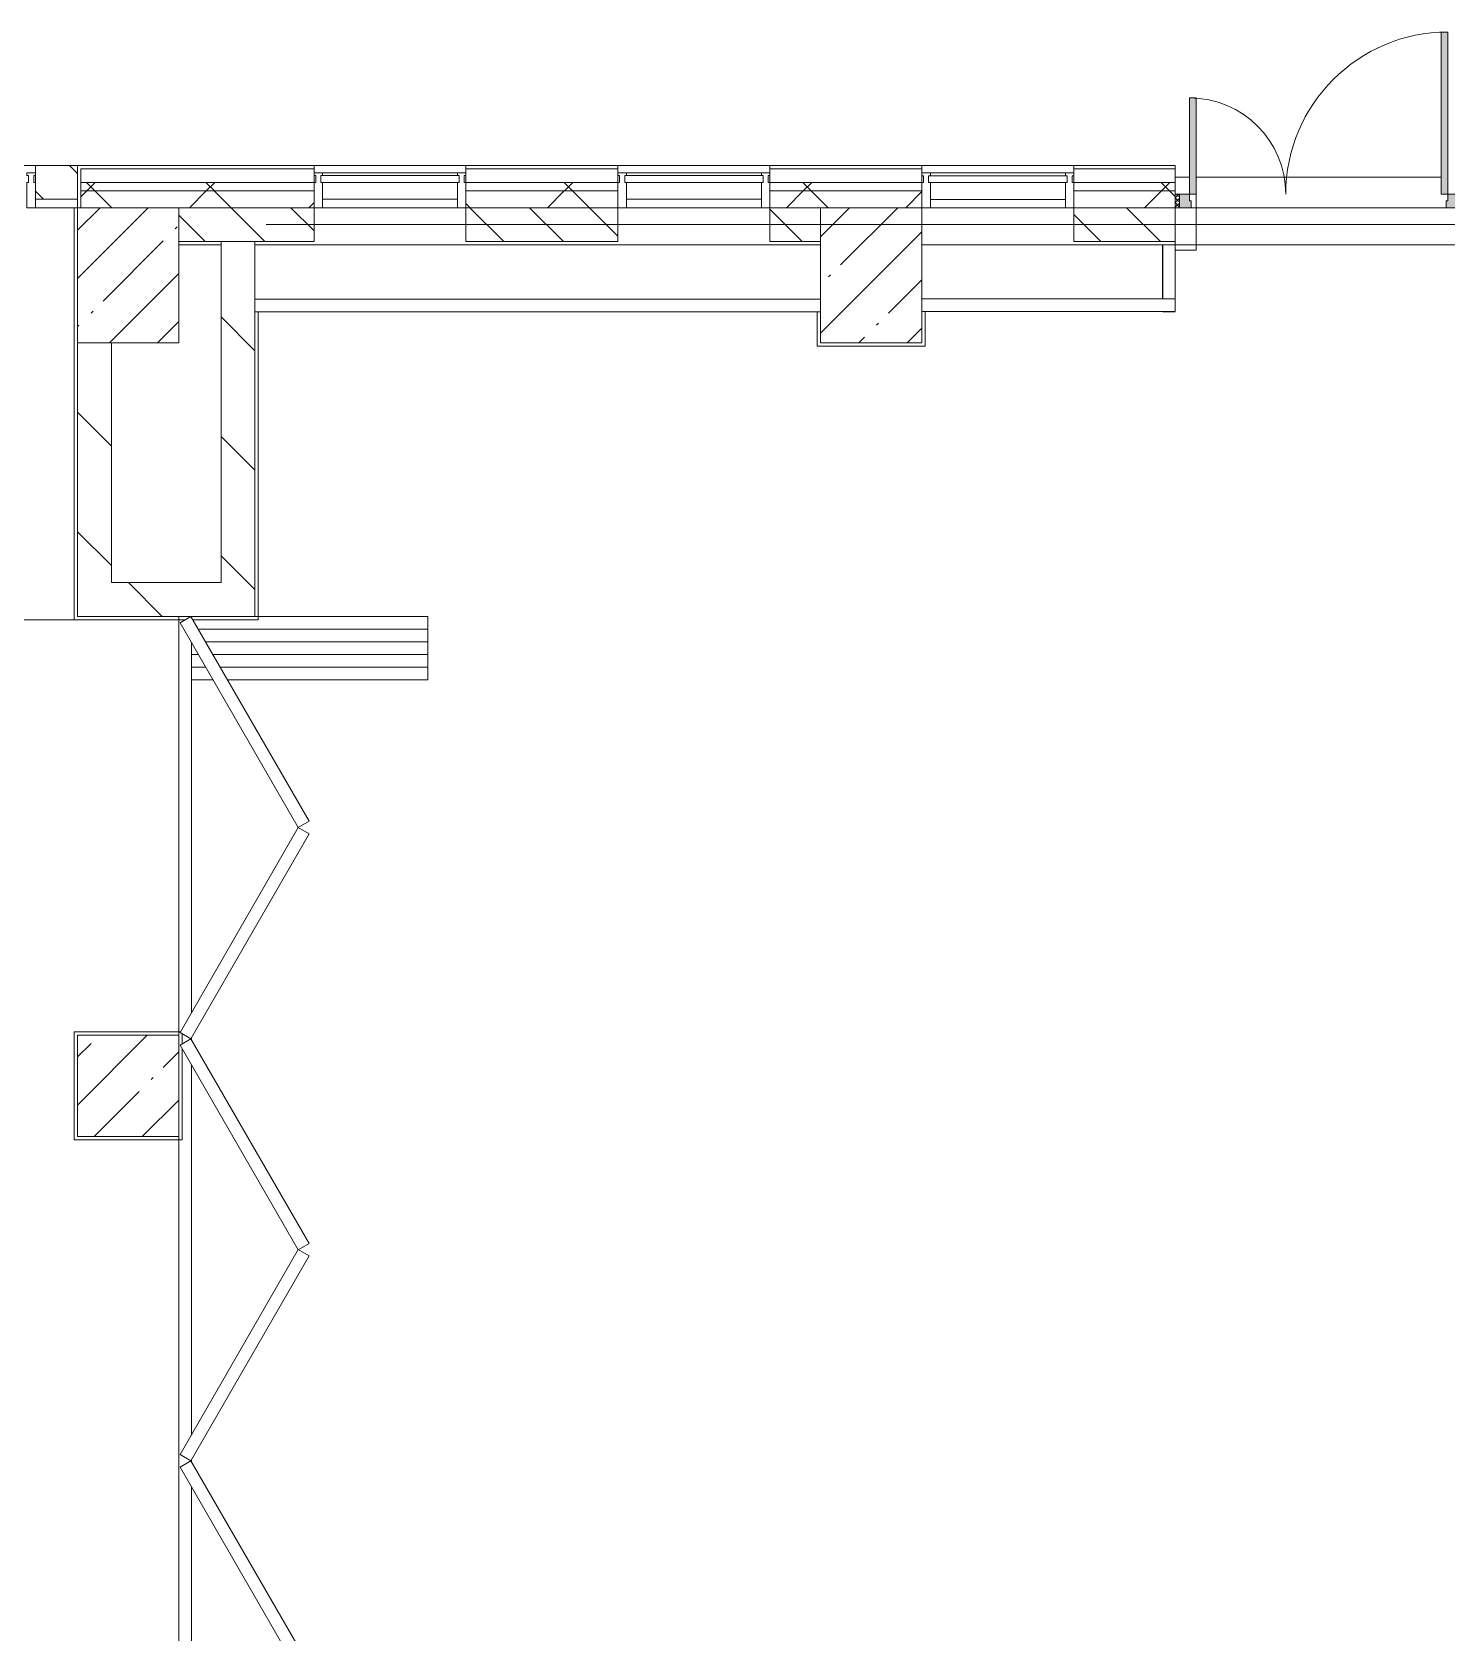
# Model space of a CAD drawing. Header units: millimetres. Extents: x -7229 to 200285, y -8553 to 29000.
# Drawn here: x 13440 to 21820, y 18661 to 28140 of the extents above; entities that cross this region are included whole.
import ezdxf

# ---------------------------------------------------------------- set-up
doc = ezdxf.new("R2010")
doc.units = ezdxf.units.MM
doc.linetypes.add('Осевая', pattern=[15875, 3175, -2381.25, 7937.5, -2381.25])
for name, color, linetype, lineweight, true_color in [('A-DOOR-1', 7, 'Continuous', 5, 0xaaaaaa), ('A-DOOR-2', 7, 'Continuous', 5, 0xe2e2e2), ('A-DOOR-FRAM-2', 7, 'Continuous', 5, 0xaaaaaa), ('A-FLOR-1', 7, 'Continuous', 5, 0xaaaaaa)]:
    doc.layers.add(name, color=color, linetype=linetype, lineweight=lineweight, true_color=true_color)
for name, color, linetype, lineweight in [('A-GLAZ-CURT', 7, 'Continuous', 5), ('A-GLAZ-CWMG', 7, 'Continuous', 5), ('A-WALL', 7, 'Continuous', 5), ('A-WALL-2', 7, 'Continuous', 9), ('I-WALL', 7, 'Continuous', 5), ('S-COLS', 7, 'Continuous', 5), ('Оси', 7, 'Continuous', 9), ('Оси-2', 7, 'Осевая', 9)]:
    doc.layers.add(name, color=color, linetype=linetype, lineweight=lineweight)
pattern_1 = [(135, (0, 0), (-176.7767, -176.7767), [])]
pattern_2 = [(135, (0, 0), (-353.553, -353.553), [])]
pattern_3 = [(45, (0, 0), (-353.5534, 353.5534), []), (135, (0, 0), (-353.5534, -353.5534), [])]

# ---------------------------------------------------------------- blocks, each defined once
blk = doc.blocks.new('BSC_Колонна _Прямоугольная - 600х800-24078684-1_2_2_птичка зашивка')
at = {"layer": 'S-COLS'}
h = blk.add_hatch(dxfattribs=at)
h.set_pattern_fill('FP_6', color=256, style=0, pattern_type=2)
h.set_pattern_definition([(45, (-14010, -26700), (-285.123, 285.123), []), (45, (-13724.88, -26700), (-285.123, 285.123), [504.031, -100.806, 16.764, -84.042])])
h.paths.add_polyline_path([(-147.9, -400), (300, -400), (300, 400), (-300, 400), (-300, -400)])
for p, q in [((300, 400), (-300, 400)), ((-300, 400), (-300, -400)), ((300, -400), (300, 400)), ((-300, -400), (300, -400))]:
    blk.add_line(p, q, dxfattribs=at)
blk = doc.blocks.new('BSC_Колонна _Прямоугольная - 600х600-V6-1_2_2_птичка зашивка')
at = {"layer": 'S-COLS'}
h = blk.add_hatch(dxfattribs=at)
h.set_pattern_fill('FP_12', color=256, style=0, pattern_type=2)
h.set_pattern_definition([(45, (-14010, -21900), (-285.123, 285.123), []), (45, (-13724.88, -21900), (-285.123, 285.123), [504.031, -100.806, 16.764, -84.042])])
h.paths.add_polyline_path([(205.7, -300), (300, -300), (297, 300), (-300, 300), (-300, -300)])
for p, q in [((300, 300), (-300, 300)), ((-300, 300), (-300, -300)), ((300, -300), (300, 300)), ((-300, -300), (300, -300))]:
    blk.add_line(p, q, dxfattribs=at)
blk = doc.blocks.new('Системная панель - Стекло - 40мм-22856102-1_2_2_птичка зашивка')
at = {"layer": 'A-GLAZ-CURT'}
h = blk.add_hatch(dxfattribs=at)
h.set_pattern_fill('FP_33', color=256, style=0, pattern_type=2)
h.set_pattern_definition([(45, (-17860.3, -26790), (-1414.21, 1414.21), [1000, -3000]), (45, (-18860.3, -27290), (-1414.21, 1414.21), [3000, -1000]), (45, (-16860.3, -27790), (-1414.21, 1414.21), [1000, -3000])])
h.paths.add_polyline_path([(400, -40), (410, -40), (410, 0), (-410, 0), (-410, -40), (36.6, -40)])
for p, q in [((410, 0), (-410, 0)), ((-410, 0), (-410, -40)), ((410, -40), (410, 0)), ((-410, -40), (410, -40))]:
    blk.add_line(p, q, dxfattribs=at)
blk = doc.blocks.new('Прямоугольный импост - Импост структурный с накладкой - 160мм Темный-33186088-1_2_2_птичка зашивка')
at = {"layer": 'A-GLAZ-CWMG'}
for p, q in [((17760.3, 27307), (16960.3, 27307)), ((17760.3, 27150), (16960.3, 27150))]:
    blk.add_line(p, q, dxfattribs=at)
blk = doc.blocks.new('Прямоугольный импост - Импост структурный с накладкой - 190мм-22856094-1_2_2_птичка зашивка')
at = {"layer": 'A-GLAZ-CWMG'}
for p, q in [((-50, 40), (-50, 190)), ((-50, 190), (0, 190)), ((0, 190), (0, 40)), ((-40, 40), (-50, 40)), ((-50, -17), (-50, 0)), ((-50, 0), (-40, 0)), ((-40, 0), (-40, 40)), ((-10, 40), (-10, 0)), ((0, 40), (-10, 40)), ((-10, 0), (0, 0)), ((0, 0), (0, -17)), ((0, -17), (-50, -17))]:
    blk.add_line(p, q, dxfattribs=at)
blk = doc.blocks.new('Системная панель - Стекло - 40мм-V14-1_2_2_птичка зашивка')
at = {"layer": 'A-GLAZ-CURT'}
for p, q in [((410, 0), (-410, 0)), ((-410, 0), (-410, -40)), ((410, -40), (410, 0)), ((-410, -40), (410, -40))]:
    blk.add_line(p, q, dxfattribs=at)
blk = doc.blocks.new('Прямоугольный импост - Импост структурный с накладкой - 190мм-V15-1_2_2_птичка зашивка')
at = {"layer": 'A-GLAZ-CWMG'}
for p, q in [((-50, 40), (-50, 190)), ((-50, 190), (0, 190)), ((0, 190), (0, 40)), ((-40, 40), (-50, 40)), ((-50, -17), (-50, 0)), ((-50, 0), (-40, 0)), ((-40, 0), (-40, 40)), ((-10, 40), (-10, 0)), ((0, 40), (-10, 40)), ((-10, 0), (0, 0)), ((0, 0), (0, -17)), ((0, -17), (-50, -17))]:
    blk.add_line(p, q, dxfattribs=at)
blk = doc.blocks.new('Прямоугольный импост - Импост структурный с накладкой - 190мм-20153711-1_2_2_птичка зашивка')
at = {"layer": 'A-GLAZ-CWMG'}
for p, q in [((-50, 40), (-50, 190)), ((-50, 190), (0, 190)), ((0, 190), (0, 40)), ((-40, 40), (-50, 40)), ((-50, -17), (-50, 0)), ((-50, 0), (-40, 0)), ((-40, 0), (-40, 40)), ((-10, 40), (-10, 0)), ((0, 40), (-10, 40)), ((-10, 0), (0, 0)), ((0, 0), (0, -17)), ((0, -17), (-50, -17))]:
    blk.add_line(p, q, dxfattribs=at)
blk = doc.blocks.new('DOR__перегородка__Прямоугольная - ТП-2_ Вн_ДПГ_9480х4200h_2-23998078-1_2_2_птичка зашивка')
at = {"layer": 'A-DOOR-1'}
for p, q in [((0, 0), (2650, 0)), ((3250, 0), (6400, 0)), ((7000, 0), (9480, 0)), ((0, -75), (1987.4, -75)), ((2137.4, -75), (4324.5, -75)), ((4474.5, -75), (4486.7, -75)), ((4636.7, -75), (6823.8, -75)), ((6973.8, -75), (6985, -75)), ((7135, -75), (9323.2, -75)), ((9105.2, -200.9), (9105.2, -75)), ((9180.2, -157.6), (9180.2, -75)), ((9255.2, -114.3), (9255.2, -75)), ((9473.2, -75), (9480, -75)), ((9330.2, -1474.2), (9330.2, -157.6)), ((9405.2, -1474.2), (9405.2, -114.3)), ((9180.2, -1474.2), (9180.2, -244.2)), ((9255.2, -1474.2), (9255.2, -200.9)), ((9105.2, -1474.2), (9105.2, -287.5)), ((9480, -1474.2), (9480, -450)), ((9105.2, -1474.2), (9480, -1474.2))]:
    blk.add_line(p, q, dxfattribs=at)
at = {"layer": 'A-DOOR-FRAM-2'}
for p, q in [((2019.1, -6.7), (1981.6, -71.7)), ((1981.6, -71.7), (3193.9, -771.8)), ((3231.5, -706.9), (2019.1, -6.7)), ((4442.7, -6.7), (3230.4, -706.9)), ((3267.9, -771.8), (4480.3, -71.7)), ((4480.3, -71.7), (4442.7, -6.7)), ((4518.4, -6.7), (4480.9, -71.7)), ((4480.9, -71.7), (5693.3, -771.8)), ((5730.8, -706.9), (4518.4, -6.7)), ((6942.1, -6.7), (5729.7, -706.9)), ((5767.3, -771.8), (6979.6, -71.7)), ((6979.6, -71.7), (6942.1, -6.7)), ((7016.7, -6.7), (6979.2, -71.7)), ((6979.2, -71.7), (8191.6, -771.8)), ((8229.1, -706.9), (7016.7, -6.7)), ((9441.4, -6.7), (8229.1, -706.9)), ((8266.6, -771.8), (9478.9, -71.7)), ((9478.9, -71.7), (9441.4, -6.7)), ((3193.9, -771.8), (3231.5, -706.9)), ((3230.4, -706.9), (3267.9, -771.8)), ((5693.3, -771.8), (5730.8, -706.9)), ((5729.7, -706.9), (5767.3, -771.8)), ((8191.6, -771.8), (8229.1, -706.9)), ((8229.1, -706.9), (8266.6, -771.8))]:
    blk.add_line(p, q, dxfattribs=at)
blk = doc.blocks.new('Прямоугольный импост - Импост структурный с накладкой - 190мм-22856098-1_2_2_птичка зашивка')
at = {"layer": 'A-GLAZ-CWMG'}
for p, q in [((0, 190), (-50, 190)), ((-50, 190), (-50, 40)), ((0, 40), (0, 190)), ((-50, 40), (-40, 40)), ((-40, 0), (-50, 0)), ((-50, 0), (-50, -17)), ((-40, 40), (-40, 0)), ((-10, 0), (-10, 40)), ((-10, 40), (0, 40)), ((0, 0), (-10, 0)), ((0, -17), (0, 0)), ((-50, -17), (0, -17))]:
    blk.add_line(p, q, dxfattribs=at)
blk = doc.blocks.new('Прямоугольный импост - Импост структурный с накладкой - 190мм-V39-1_2_2_птичка зашивка')
at = {"layer": 'A-GLAZ-CWMG'}
for p, q in [((0, 190), (-50, 190)), ((-50, 190), (-50, 40)), ((0, 40), (0, 188.3)), ((-50, 40), (-40, 40)), ((-40, 0), (-50, 0)), ((-50, 0), (-50, -17)), ((-40, 40), (-40, 0)), ((-10, 0), (-10, 40)), ((-10, 40), (0, 40)), ((0, 0), (-10, 0)), ((0, -17), (0, 0)), ((-50, -17), (0, -17))]:
    blk.add_line(p, q, dxfattribs=at)
blk = doc.blocks.new('BSC_Колонна _Прямоугольная - 600х800-V89-1_2_2_птичка зашивка')
at = {"layer": 'S-COLS'}
h = blk.add_hatch(dxfattribs=at)
h.set_pattern_fill('FP_98', color=256, style=0, pattern_type=2)
h.set_pattern_definition([(45, (-18410.26, -26700), (-285.123, 285.123), []), (45, (-18125.13, -26700), (-285.123, 285.123), [504.031, -100.806, 16.764, -84.042])])
h.paths.add_polyline_path([(-300, -400), (300, -400), (300, 400), (-300, 400), (-300, -369.5)])
for p, q in [((300, 400), (-300, 400)), ((-300, 400), (-300, -400)), ((300, -400), (300, 400)), ((-300, -400), (300, -400))]:
    blk.add_line(p, q, dxfattribs=at)
blk = doc.blocks.new('110_Дверь_СКБ_2Ст_Наружная - ДН-1_л_ Двухстворчатая 1450 х3300 _h_ в свету с верхним остеклением-23567691-1_2_2_птичка зашивка')
at = {"layer": 'A-DOOR-1'}
h = blk.add_hatch(dxfattribs=at)
h.set_pattern_fill('FP_111', color=256, style=0, pattern_type=2)
h.set_pattern_definition([(135, (1501.41, 189.685), (-14.14214, -14.14214), []), (225, (1501.41, 189.685), (14.14214, -14.14214), [])])
h.paths.add_polyline_path([(844.5, -125), (869.5, -125), (869.5, -45), (844.5, -45), (844.5, -85)])
at = {"layer": 'A-DOOR-2'}
for points in [[(784.5, -45), (784.5, 915), (744.5, 915), (744.5, -45)], [(-705.5, -45), (-705.5, 525), (-745.5, 525), (-745.5, -45)]]:
    blk.add_hatch(color=256, dxfattribs=at).paths.add_polyline_path(points)
h = blk.add_hatch(color=256, dxfattribs=at)
h.paths.add_polyline_path([(844.5, -125), (844.5, -45), (784.5, -45), (784.5, -85), (774.5, -85), (774.5, -125), (824.7, -125)])
h.paths.add_polyline_path([(-735.5, -125), (-735.5, -85), (-745.5, -85), (-745.5, -45), (-805.5, -45), (-805.5, -125), (-745.5, -125)])
at = {"layer": 'A-DOOR-FRAM-2'}
h = blk.add_hatch(dxfattribs=at)
h.set_pattern_fill('FP_112', color=256, style=0, pattern_type=2)
h.set_pattern_definition([(45, (-621.384, 189.685), (-14.1421, 14.1421), []), (135, (-621.384, 189.685), (-14.1421, -14.1421), [])])
h.paths.add_polyline_path([(-805.5, -125), (-810.5, -45), (-830.5, -50.7), (-830.5, -125), (-810.5, -125)])
at = {"layer": 'A-DOOR-1'}
for p, q in [((784.5, 915), (744.5, 915)), ((744.5, 915), (744.5, -45)), ((784.5, -45), (784.5, 915)), ((-745.5, 525), (-745.5, -45)), ((-705.5, 525), (-745.5, 525)), ((-705.5, -45), (-705.5, 525)), ((-745.5, -45), (-705.5, -45)), ((744.5, -45), (784.5, -45))]:
    blk.add_line(p, q, dxfattribs=at)
for centre, radius, start, end in [((784.5, -45), 960, 90, 180), ((-745.5, -45), 570, 0, 90)]:
    blk.add_arc(centre, radius, start, end, dxfattribs=at)
at = {"layer": 'A-DOOR-FRAM-2'}
for p, q in [((-805.5, -45), (-830.5, -45)), ((-830.5, -45), (-830.5, -125)), ((-745.5, -45), (-805.5, -45)), ((-805.5, -45), (-805.5, -125)), ((-805.5, -125), (-805.5, -45)), ((-745.5, -85), (-745.5, -45)), ((-735.5, -85), (-745.5, -85)), ((-735.5, -125), (-735.5, -85)), ((784.5, -85), (774.5, -85)), ((774.5, -85), (774.5, -125)), ((784.5, -45), (784.5, -85)), ((844.5, -45), (784.5, -45)), ((844.5, -125), (844.5, -45)), ((869.5, -45), (844.5, -45)), ((844.5, -45), (844.5, -125)), ((869.5, -125), (869.5, -45)), ((-830.5, -125), (-805.5, -125)), ((-805.5, -125), (-735.5, -125)), ((774.5, -125), (844.5, -125)), ((844.5, -125), (869.5, -125))]:
    blk.add_line(p, q, dxfattribs=at)
blk = doc.blocks.new('Системная панель - Стекло - 40мм-V105-1_2_2_птичка зашивка')
at = {"layer": 'A-GLAZ-CURT'}
for p, q in [((410, 0), (-410, 0)), ((-410, 0), (-410, -40)), ((410, -40), (410, 0)), ((-410, -40), (410, -40))]:
    blk.add_line(p, q, dxfattribs=at)
blk = doc.blocks.new('Зашивка приборов отопления12 - Зашивка приборов отопления-33278990-1_2_2_птичка зашивка')
at = {"layer": 'A-WALL'}
for p, q in [((37640, 23400), (34289.7, 23400)), ((34289.7, 23079), (37640, 23079)), ((37640, 23079), (34289.7, 23079)), ((34289.7, 23004), (37640, 23004))]:
    blk.add_line(p, q, dxfattribs=at)
blk = doc.blocks.new('Зашивка приборов отопления13 - Зашивка приборов отопления-33279120-1_2_2_птичка зашивка')
at = {"layer": 'A-WALL'}
for p, q in [((20135.9, 26880), (18710.3, 26880)), ((20135.9, 26560), (20135.9, 26880)), ((20136.3, 26880), (20136.3, 26560)), ((20210.4, 26560), (20210.4, 26880)), ((18710.3, 26560), (20135.9, 26560)), ((20210.4, 26560), (20135.9, 26560)), ((20210.4, 26485), (20210.4, 26560)), ((18710.3, 26485), (20210.4, 26485)), ((20136.3, 26484.2), (20210.4, 26484.2))]:
    blk.add_line(p, q, dxfattribs=at)

msp = doc.modelspace()

# ---------------------------------------------------------------- hatches: boundary and pattern name
at = {"layer": 'A-WALL'}
h = msp.add_hatch(dxfattribs=at)
h.set_pattern_fill('FP_1', color=256, style=0, pattern_type=2)
h.set_pattern_definition(pattern_1)
h.paths.add_polyline_path([(13710, 27150), (13710, 27350), (13460.3, 27350), (13460.3, 27150), (13690, 27150)])
h.paths.add_polyline_path([(4110, 27150), (4110, 27350), (4060, 27350), (4060, 27150)])
h = msp.add_hatch(dxfattribs=at)
h.set_pattern_fill('FP_9', color=256, style=0, pattern_type=2)
h.set_pattern_definition(pattern_3)
h.paths.add_polyline_path([(33760, 27200), (33760, 27250), (31910, 27250), (31910, 27200), (33720.5, 27200)])
h.paths.add_polyline_path([(19610.3, 27200), (20210, 27200), (20210, 27250), (19610.3, 27250), (19610.3, 27210)])
h.paths.add_polyline_path([(21910, 27200), (30810, 27200), (30810, 27250), (21910, 27250), (21910, 27210)])
h.paths.add_polyline_path([(17810.3, 27200), (18710.3, 27200), (18710.3, 27250), (17810.3, 27250), (17810.3, 27210)])
h.paths.add_polyline_path([(13730, 27200), (15110.3, 27202.5), (15110.3, 27250), (13730, 27250), (13730, 27210)])
h.paths.add_polyline_path([(16513.1, 27200), (16910.3, 27200), (16910.3, 27250), (16010.3, 27250), (16010.3, 27200)])
h = msp.add_hatch(dxfattribs=at)
h.set_pattern_fill('FP_9', color=256, style=0, pattern_type=2)
h.set_pattern_definition(pattern_3)
h.paths.add_polyline_path([(28001, 27100), (30778, 27102), (30778, 27110), (30810, 27115.5), (30810, 27200), (21910, 27200), (21910, 27100), (26410, 27100)])
h.paths.add_polyline_path([(16010.3, 27100), (16910.3, 27100), (16910.3, 27200), (16010.3, 27197.6)])
h.paths.add_polyline_path([(33390, 27100), (33710, 27100), (33710, 27200), (31910, 27200), (31910, 27110), (31942, 27109.2), (31942, 27102), (33303.1, 27100)])
h.paths.add_polyline_path([(15110.3, 27100), (15110.3, 27200), (13730, 27200), (13730, 27100), (14760, 27100)])
h.paths.add_polyline_path([(18110.3, 27100), (18710.3, 27100), (18710.3, 27200), (17810.3, 27200), (17810.3, 27100)])
h.paths.add_polyline_path([(20047.9, 27100), (20210, 27100), (20210, 27200), (19610.3, 27200), (19610.3, 27100)])
h = msp.add_hatch(dxfattribs=at)
h.set_pattern_fill('FP_1', color=256, style=0, pattern_type=2)
h.set_pattern_definition(pattern_1)
h.paths.add_polyline_path([(16513.1, 26900), (16910.3, 26900), (16910.3, 27100), (16010.3, 27100), (16010.3, 26900)])
h.paths.add_polyline_path([(14310, 26900), (15110.3, 26900), (15110.3, 27100), (14310, 27100), (14310, 26995.1)])
h.paths.add_polyline_path([(20210, 26900), (20210, 27100), (19610.3, 27100), (19610.3, 26900), (20047.9, 26900)])
h.paths.add_polyline_path([(17810.3, 26900), (18110.3, 26900), (18110.3, 27100), (17810.3, 27100), (17810.3, 27003.1)])
at = {"layer": 'I-WALL'}
h = msp.add_hatch(dxfattribs=at)
h.set_pattern_fill('FP_8', color=256, style=0, pattern_type=2)
h.set_pattern_definition(pattern_2)
h.paths.add_polyline_path([(14760, 24680), (14760, 26900), (14560, 26900), (14560, 24680)])
h = msp.add_hatch(dxfattribs=at)
h.set_pattern_fill('FP_8', color=256, style=0, pattern_type=2)
h.set_pattern_definition(pattern_2)
h.paths.add_polyline_path([(13710.3, 24680), (13910.3, 24680), (13910.3, 26300), (13710.3, 26300), (13710.3, 25770)])
h = msp.add_hatch(dxfattribs=at)
h.set_pattern_fill('FP_8', color=256, style=0, pattern_type=2)
h.set_pattern_definition(pattern_2)
h.paths.add_polyline_path([(14330, 24680), (14560, 24680), (14560, 24880), (13910.3, 24880), (13910.3, 24680), (14316.7, 24680)])

# ---------------------------------------------------------------- linework, layer by layer
at = {"layer": 'A-FLOR-1'}
for p, q in [((20335, 27180), (20335, 26849)), ((13710, 27100), (13460.3, 27100)), ((13690, 24660), (13690, 27100)), ((20335, 26849), (20210.4, 26849)), ((14780, 26484), (14780, 24660)), ((18090.3, 26280), (18090.3, 26484)), ((18730.3, 26485), (18730.3, 26280)), ((18730.3, 26280), (18090.3, 26280)), ((9710, 24660), (14348.8, 24660)), ((14780, 24660), (14392.6, 24660)), ((13690, 21580), (13690, 22220)), ((13690, 22220), (14318.6, 22220)), ((14330, 22209.1), (14330, 22149.8)), ((14330, 22119.1), (14330, 21580)), ((14330, 21580), (13690, 21580))]:
    msp.add_line(p, q, dxfattribs=at)
at = {"layer": 'A-WALL'}
for p, q in [((4060, 27350), (16910.3, 27350)), ((13460.3, 27350), (13460.3, 27150)), ((13710, 27350), (13710, 27100)), ((15110.3, 27100), (15110.3, 27350)), ((16010.3, 27350), (16010.3, 27100)), ((20210, 27350), (16910.3, 27350)), ((16910.3, 27100), (16910.3, 27350)), ((17810.3, 27350), (17810.3, 27100)), ((18710.3, 27100), (18710.3, 27350)), ((19610.3, 27350), (19610.3, 27100)), ((20210, 27180), (20210, 27350)), ((20210, 27280), (20295, 27280)), ((20335, 27280), (21785, 27280)), ((13460.3, 27150), (13710, 27150)), ((15110.3, 26900), (15110.3, 27100)), ((15960.3, 27100), (15160.3, 27100)), ((16010.3, 27100), (16010.3, 26900)), ((16910.3, 26900), (16910.3, 27100)), ((17760.3, 27100), (16960.3, 27100)), ((17810.3, 27100), (17810.3, 26900)), ((19560.4, 27100), (18759.8, 27100)), ((19610.3, 27100), (19610.3, 26900)), ((20210, 26900), (20210, 27100)), ((21815, 27100), (20305, 27100)), ((14310, 26900), (14560, 26900)), ((14760, 26900), (15110.3, 26900)), ((16010.3, 26900), (16910.3, 26900)), ((17810.3, 26900), (18110.3, 26900)), ((19610.3, 26900), (20210, 26900))]:
    msp.add_line(p, q, dxfattribs=at)
at = {"layer": 'A-WALL-2'}
for p, q in [((13730, 27100), (13730, 27330)), ((13730, 27330), (15110.3, 27330)), ((16010.3, 27330), (16910.3, 27330)), ((17810.3, 27330), (18710.3, 27330)), ((19610.3, 27330), (20210, 27330)), ((13730, 27250), (15110.3, 27250)), ((16010.3, 27250), (16910.3, 27250)), ((17810.3, 27250), (18710.3, 27250)), ((19610.3, 27250), (20210, 27250)), ((13730, 27200), (15110.3, 27200)), ((16010.3, 27200), (16910.3, 27200)), ((17810.3, 27200), (18710.3, 27200)), ((19610.3, 27200), (20210, 27200)), ((14310, 27100), (15110.3, 27100)), ((15110.3, 27100), (14310, 27100)), ((16010.3, 27100), (16910.3, 27100)), ((16910.3, 27100), (16010.3, 27100)), ((17810.3, 27100), (18110.3, 27100)), ((18110.3, 27100), (17810.3, 27100)), ((19610.3, 27100), (20210, 27100)), ((20210, 27100), (19610.3, 27100)), ((14760, 26900), (14560, 26900))]:
    msp.add_line(p, q, dxfattribs=at)
at = {"layer": 'I-WALL'}
for p, q in [((15160.3, 27100), (15960.3, 27100)), ((16960.3, 27100), (17760.3, 27100)), ((18759.8, 27100), (19560.4, 27100)), ((20305, 27100), (21815, 27100)), ((14560, 26880), (14310, 26880)), ((14560, 26900), (14560, 24880)), ((14760, 24680), (14760, 26900)), ((18110.3, 26880), (14760, 26880)), ((20210, 26880), (18710.3, 26880)), ((20210, 26900), (20210, 26880)), ((21910, 26880), (20210.4, 26880)), ((13710.3, 26300), (13710.3, 24680)), ((13910.3, 24880), (13910.3, 26300)), ((14560, 24880), (13910.3, 24880)), ((13710.3, 24680), (14760, 24680))]:
    msp.add_line(p, q, dxfattribs=at)
at = {"layer": 'Оси'}
msp.add_line((21290.5, 27000), (33790.5, 27000), dxfattribs=at)
at = {"layer": 'Оси-2'}
msp.add_line((9271.3, 27000), (21290.5, 27000), dxfattribs=at)

# ---------------------------------------------------------------- block references
at = {"layer": 'A-DOOR-1'}
msp.add_blockref('110_Дверь_СКБ_2Ст_Наружная - ДН-1_л_ Двухстворчатая 1450 х3300 _h_ в свету с верхним остеклением-23567691-1_2_2_птичка зашивка', (21040.5, 27225), dxfattribs=at)
at = {"layer": 'A-DOOR-1', "rotation": 90.00000000000044}
msp.add_blockref('DOR__перегородка__Прямоугольная - ТП-2_ Вн_ДПГ_9480х4200h_2-23998078-1_2_2_птичка зашивка', (14310, 15200), dxfattribs=at)
at = {"layer": 'A-GLAZ-CURT'}
for name, p in [('Системная панель - Стекло - 40мм-V105-1_2_2_птичка зашивка', (15560.3, 27290)), ('Системная панель - Стекло - 40мм-22856102-1_2_2_птичка зашивка', (17360.3, 27290)), ('Системная панель - Стекло - 40мм-V14-1_2_2_птичка зашивка', (19160.3, 27288.3))]:
    msp.add_blockref(name, p, dxfattribs=at)
at = {"layer": 'A-GLAZ-CWMG', "extrusion": (0, 0, -1), "rotation": 180}
for name, p in [('Прямоугольный импост - Импост структурный с накладкой - 190мм-20153711-1_2_2_птичка зашивка', (-13460.3, 27290)), ('Прямоугольный импост - Импост структурный с накладкой - 190мм-22856094-1_2_2_птичка зашивка', (-16010.3, 27290)), ('Прямоугольный импост - Импост структурный с накладкой - 190мм-22856094-1_2_2_птичка зашивка', (-17810.3, 27290)), ('Прямоугольный импост - Импост структурный с накладкой - 190мм-V15-1_2_2_птичка зашивка', (-19610.3, 27288.3))]:
    msp.add_blockref(name, p, dxfattribs=at)
at = {"layer": 'A-GLAZ-CWMG', "rotation": 180}
for name, p in [('Прямоугольный импост - Импост структурный с накладкой - 190мм-22856098-1_2_2_птичка зашивка', (15110.3, 27290)), ('Прямоугольный импост - Импост структурный с накладкой - 190мм-22856098-1_2_2_птичка зашивка', (16910.3, 27290)), ('Прямоугольный импост - Импост структурный с накладкой - 190мм-V39-1_2_2_птичка зашивка', (18710.3, 27288.3))]:
    msp.add_blockref(name, p, dxfattribs=at)
at = {"layer": 'A-GLAZ-CWMG'}
for p in [(-1800, 0), (0, 0), (1800, -1.7)]:
    msp.add_blockref('Прямоугольный импост - Импост структурный с накладкой - 160мм Темный-33186088-1_2_2_птичка зашивка', p, dxfattribs=at)
at = {"layer": 'A-WALL'}
for name, p in [('Зашивка приборов отопления12 - Зашивка приборов отопления-33278990-1_2_2_птичка зашивка', (-19529.7, 3480)), ('Зашивка приборов отопления13 - Зашивка приборов отопления-33279120-1_2_2_птичка зашивка', (0, 0))]:
    msp.add_blockref(name, p, dxfattribs=at)
at = {"layer": 'S-COLS'}
for name, p in [('BSC_Колонна _Прямоугольная - 600х800-24078684-1_2_2_птичка зашивка', (14010, 26700)), ('BSC_Колонна _Прямоугольная - 600х800-V89-1_2_2_птичка зашивка', (18410.3, 26700)), ('BSC_Колонна _Прямоугольная - 600х600-V6-1_2_2_птичка зашивка', (14010, 21900))]:
    msp.add_blockref(name, p, dxfattribs=at)

doc.saveas('drawing.dxf')
